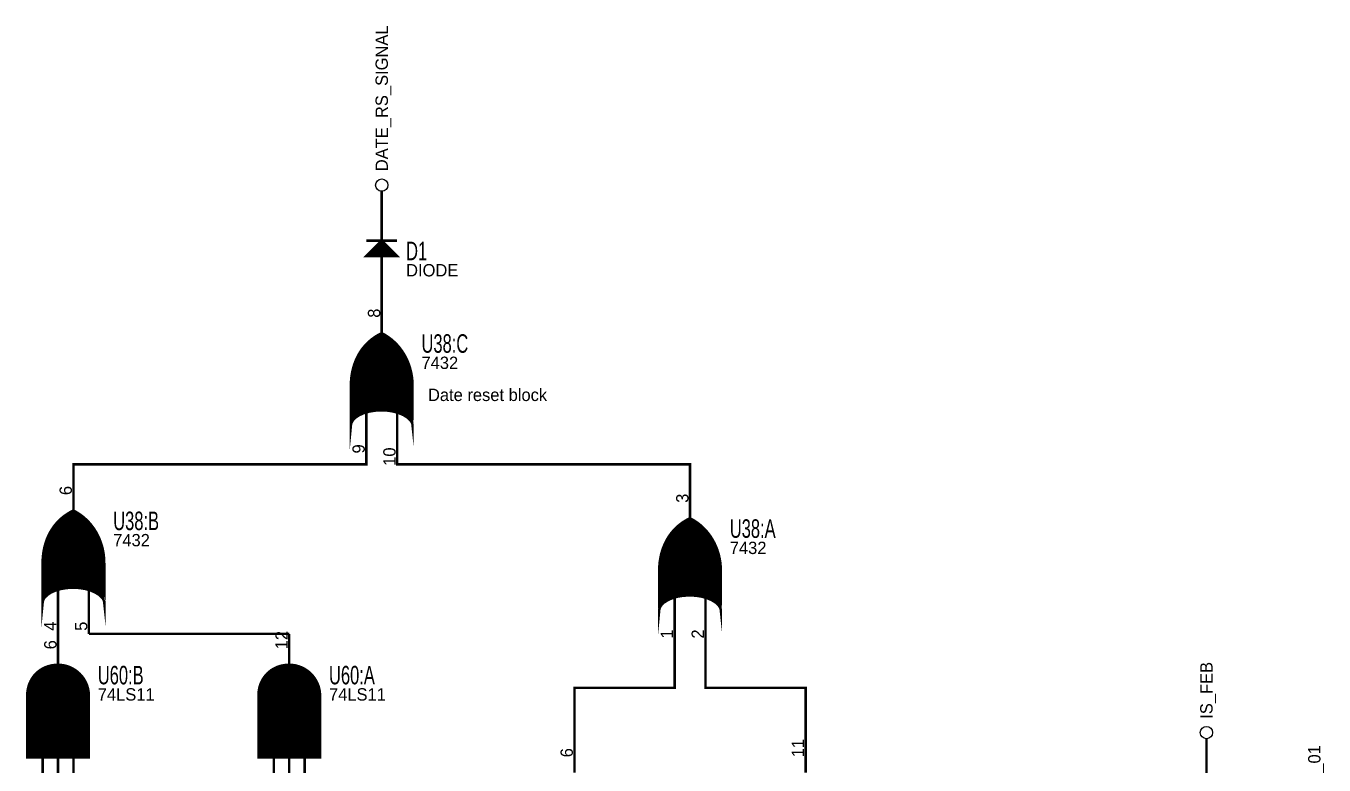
# Model space of a CAD drawing. Header units: inches. Extents: x -9.9 to 15.4, y -10.4 to 10.3.
# Drawn here: x -4.11 to 4.31, y 5.5 to 10.29 of the extents above; entities that cross this region are included whole.
import ezdxf

# ---------------------------------------------------------------- set-up
doc = ezdxf.new("R2010")
doc.units = ezdxf.units.IN
doc.layers.get('0').update_dxf_attribs({"linetype": 'CONTINUOUS'})
for name, color, linetype in [('1', 1, 'CONTINUOUS'), ('2', 2, 'CONTINUOUS'), ('3', 3, 'CONTINUOUS')]:
    doc.layers.add(name, color=color, linetype=linetype)

msp = doc.modelspace()

# ---------------------------------------------------------------- linework, layer by layer
at = {"layer": '1', "const_width": 0.016}
for points in [[(-1.8, 9.22), (-1.8, 9.1)], [(-1.8, 9.1), (-1.8, 9)], [(-1.8, 8.7), (-1.8, 8.5)], [(-3.8, 7.35), (-3.8, 7.45), (-1.9, 7.45), (-1.9, 7.5)], [(0.2, 7.3), (0.2, 7.45), (-1.7, 7.45), (-1.7, 7.5)], [(-3.9, 6.35), (-3.9, 6.35)], [(-2.4, 6.35), (-3.7, 6.35)], [(-0.55, 5.65), (-0.55, 6), (0.1, 6), (0.1, 6.3)], [(0.95, 5.65), (0.95, 6), (0.3, 6), (0.3, 6.3)], [(3.55, 5.67), (3.55, 5.55)], [(3.55, 5.35), (3.55, 5.55)]]:
    msp.add_lwpolyline(points, dxfattribs=at)
at = {"layer": '1'}
for centre in [(-1.8, 9.26), (3.55, 5.71)]:
    msp.add_circle(centre, 0.04, dxfattribs=at)
at = {"layer": '2'}
for points in [[(-1.856693, 8.843307), (-1.743307, 8.843307)], [(-1.852756, 8.847244), (-1.747244, 8.847244)], [(-1.848819, 8.851181), (-1.751181, 8.851181)], [(-1.844882, 8.855118), (-1.755118, 8.855118)], [(-1.840945, 8.859056), (-1.759055, 8.859056)], [(-1.837008, 8.862992), (-1.762992, 8.862992)], [(-1.833071, 8.866929), (-1.766929, 8.866929)], [(-1.829134, 8.870866), (-1.770866, 8.870866)], [(-1.825197, 8.874804), (-1.774803, 8.874804)], [(-1.82126, 8.87874), (-1.77874, 8.87874)], [(-1.817323, 8.882677), (-1.782677, 8.882677)], [(-1.813386, 8.886614), (-1.786614, 8.886614)], [(-1.809449, 8.890552), (-1.790551, 8.890552)], [(-1.805512, 8.894488), (-1.794488, 8.894488)], [(-1.801575, 8.898425), (-1.798425, 8.898425)], [(-1.8, 8.9), (-1.8, 8.9)], [(-1.9, 8.8), (-1.7, 8.8)], [(-1.896063, 8.803937), (-1.703937, 8.803937)], [(-1.892126, 8.807874), (-1.707874, 8.807874)], [(-1.888189, 8.811811), (-1.711811, 8.811811)], [(-1.884252, 8.815748), (-1.715748, 8.815748)], [(-1.880315, 8.819685), (-1.719685, 8.819685)], [(-1.876378, 8.823622), (-1.723622, 8.823622)], [(-1.872441, 8.827559), (-1.727559, 8.827559)], [(-1.868504, 8.831496), (-1.731496, 8.831496)], [(-1.864567, 8.835433), (-1.735433, 8.835433)], [(-1.86063, 8.83937), (-1.73937, 8.83937)], [(-1.874016, 7.792691), (-1.874016, 8.252974)], [(-1.870079, 7.793334), (-1.870079, 8.256337)], [(-1.866142, 7.793978), (-1.866142, 8.259625)], [(-1.862205, 7.794622), (-1.862205, 8.262486)], [(-1.858268, 7.795265), (-1.858268, 8.265345)], [(-1.854331, 7.795908), (-1.854331, 8.268205)], [(-1.850394, 7.796553), (-1.850394, 8.271065)], [(-1.846457, 7.797197), (-1.846457, 8.273925)], [(-1.84252, 7.797781), (-1.84252, 8.276398)], [(-1.838583, 7.797987), (-1.838583, 8.278809)], [(-1.834646, 7.798192), (-1.834646, 8.281219)], [(-1.830709, 7.798398), (-1.830709, 8.28363)], [(-1.826772, 7.798603), (-1.826772, 8.286041)], [(-1.822835, 7.798808), (-1.822835, 8.288367)], [(-1.818898, 7.799014), (-1.818898, 8.290373)], [(-1.814961, 7.799219), (-1.814961, 8.292378)], [(-1.811024, 7.799425), (-1.811024, 8.294384)], [(-1.807087, 7.79963), (-1.807087, 8.296389)], [(-1.80315, 7.799835), (-1.80315, 8.298395)], [(-1.799213, 7.799956), (-1.799213, 8.299568)], [(-1.795276, 7.799736), (-1.795276, 8.297413)], [(-1.791339, 7.799516), (-1.791339, 8.295257)], [(-1.787402, 7.799296), (-1.787402, 8.2931)], [(-1.783465, 7.799076), (-1.783465, 8.290946)], [(-1.779528, 7.798855), (-1.779528, 8.28879)], [(-1.775591, 7.798635), (-1.775591, 8.286394)], [(-1.771654, 7.798415), (-1.771654, 8.283842)], [(-1.767717, 7.798195), (-1.767717, 8.281291)], [(-1.76378, 7.797975), (-1.76378, 8.27874)], [(-1.759843, 7.797754), (-1.759843, 8.276189)], [(-1.755906, 7.79709), (-1.755906, 8.273522)], [(-1.751969, 7.796423), (-1.751969, 8.270542)], [(-1.748031, 7.795757), (-1.748031, 8.267562)], [(-1.744094, 7.79509), (-1.744094, 8.264581)], [(-1.740157, 7.794423), (-1.740157, 8.2616)], [(-1.73622, 7.793756), (-1.73622, 8.258528)], [(-1.732283, 7.79309), (-1.732283, 8.255075)], [(-1.944882, 7.768802), (-1.944882, 8.169947)], [(-1.940945, 7.77054), (-1.940945, 8.176253)], [(-1.937008, 7.772277), (-1.937008, 8.182561)], [(-1.933071, 7.774015), (-1.933071, 8.188331)], [(-1.929134, 7.775753), (-1.929134, 8.193703)], [(-1.925197, 7.777491), (-1.925197, 8.199074)], [(-1.92126, 7.779228), (-1.92126, 8.204446)], [(-1.917323, 7.780965), (-1.917323, 8.209208)], [(-1.913386, 7.782302), (-1.913386, 8.213804)], [(-1.909449, 7.783439), (-1.909449, 8.218398)], [(-1.905512, 7.784577), (-1.905512, 8.222994)], [(-1.901575, 7.785715), (-1.901575, 8.227183)], [(-1.897638, 7.786852), (-1.897638, 8.231118)], [(-1.893701, 7.787989), (-1.893701, 8.235054)], [(-1.889764, 7.789127), (-1.889764, 8.238988)], [(-1.885827, 7.790265), (-1.885827, 8.242885)], [(-1.88189, 7.791401), (-1.88189, 8.246247)], [(-1.877953, 7.792047), (-1.877953, 8.249611)], [(-1.728346, 7.792423), (-1.728346, 8.251622)], [(-1.724409, 7.791756), (-1.724409, 8.248169)], [(-1.720472, 7.790863), (-1.720472, 8.244715)], [(-1.716535, 7.78972), (-1.716535, 8.241048)], [(-1.712598, 7.788577), (-1.712598, 8.237066)], [(-1.708661, 7.787433), (-1.708661, 8.233084)], [(-1.704724, 7.78629), (-1.704724, 8.229102)], [(-1.700787, 7.785146), (-1.700787, 8.22512)], [(-1.69685, 7.784003), (-1.69685, 8.220589)], [(-1.692913, 7.78286), (-1.692913, 8.216003)], [(-1.688976, 7.781716), (-1.688976, 8.211419)], [(-1.685039, 7.780101), (-1.685039, 8.206834)], [(-1.681102, 7.778401), (-1.681102, 8.201735)], [(-1.677165, 7.776701), (-1.677165, 8.196449)], [(-1.673228, 7.775002), (-1.673228, 8.191163)], [(-1.669291, 7.773301), (-1.669291, 8.185877)], [(-1.665354, 7.771602), (-1.665354, 8.179853)], [(-1.661417, 7.769902), (-1.661417, 8.173731)], [(-1.980315, 7.741915), (-1.980315, 8.091432)], [(-1.976378, 7.745767), (-1.976378, 8.102733)], [(-1.972441, 7.749619), (-1.972441, 8.113664)], [(-1.968504, 7.753472), (-1.968504, 8.123339)], [(-1.964567, 7.756071), (-1.964567, 8.132285)], [(-1.96063, 7.758622), (-1.96063, 8.141227)], [(-1.956693, 7.761173), (-1.956693, 8.14869)], [(-1.952756, 7.763724), (-1.952756, 8.156156)], [(-1.948819, 7.766275), (-1.948819, 8.163619)], [(-1.65748, 7.767964), (-1.65748, 8.167608)], [(-1.653543, 7.765529), (-1.653543, 8.161104)], [(-1.649606, 7.763094), (-1.649606, 8.153953)], [(-1.645669, 7.76066), (-1.645669, 8.146801)], [(-1.641732, 7.758224), (-1.641732, 8.139364)], [(-1.637795, 7.755789), (-1.637795, 8.130903)], [(-1.633858, 7.753231), (-1.633858, 8.122441)], [(-1.629921, 7.749635), (-1.629921, 8.113217)], [(-1.625984, 7.746038), (-1.625984, 8.103009)], [(-1.622047, 7.742443), (-1.622047, 8.092694)], [(-1.996063, 7.719191), (-1.996063, 8.019665)], [(-1.992126, 7.727187), (-1.992126, 8.044502)], [(-1.988189, 7.73303), (-1.988189, 8.062635)], [(-1.984252, 7.738062), (-1.984252, 8.077677)], [(-1.61811, 7.738846), (-1.61811, 8.080007)], [(-1.614173, 7.734594), (-1.614173, 8.067122)], [(-1.610236, 7.729389), (-1.610236, 8.050595)], [(-1.606299, 7.722749), (-1.606299, 8.030811)], [(-1.602362, 7.713405), (-1.602362, 8.00217)], [(-2, 7.7), (-2, 7.96)], [(-1.6, 7.7), (-1.6, 7.96)], [(-3.901575, 6.635715), (-3.901575, 7.077183)], [(-3.897638, 6.636852), (-3.897638, 7.081118)], [(-3.893701, 6.637989), (-3.893701, 7.085053)], [(-3.889764, 6.639127), (-3.889764, 7.088988)], [(-3.885827, 6.640265), (-3.885827, 7.092884)], [(-3.88189, 6.641402), (-3.88189, 7.096247)], [(-3.877953, 6.642047), (-3.877953, 7.099611)], [(-3.874016, 6.642691), (-3.874016, 7.102973)], [(-3.870079, 6.643335), (-3.870079, 7.106337)], [(-3.866142, 6.643978), (-3.866142, 7.109625)], [(-3.862205, 6.644622), (-3.862205, 7.112485)], [(-3.858268, 6.645266), (-3.858268, 7.115345)], [(-3.854331, 6.645909), (-3.854331, 7.118205)], [(-3.850394, 6.646553), (-3.850394, 7.121065)], [(-3.846457, 6.647197), (-3.846457, 7.123925)], [(-3.84252, 6.647781), (-3.84252, 7.126398)], [(-3.838583, 6.647986), (-3.838583, 7.128808)], [(-3.834646, 6.648192), (-3.834646, 7.13122)], [(-3.830709, 6.648397), (-3.830709, 7.133631)], [(-3.826772, 6.648603), (-3.826772, 7.136042)], [(-3.822835, 6.648808), (-3.822835, 7.138367)], [(-3.818898, 6.649014), (-3.818898, 7.140372)], [(-3.814961, 6.649219), (-3.814961, 7.142378)], [(-3.811024, 6.649425), (-3.811024, 7.144384)], [(-3.807087, 6.64963), (-3.807087, 7.146389)], [(-3.80315, 6.649836), (-3.80315, 7.148395)], [(-3.799213, 6.649956), (-3.799213, 7.149569)], [(-3.795276, 6.649735), (-3.795276, 7.147413)], [(-3.791339, 6.649516), (-3.791339, 7.145257)], [(-3.787402, 6.649296), (-3.787402, 7.143101)], [(-3.783465, 6.649076), (-3.783465, 7.140945)], [(-3.779528, 6.648855), (-3.779528, 7.13879)], [(-3.775591, 6.648634), (-3.775591, 7.136394)], [(-3.771654, 6.648415), (-3.771654, 7.133842)], [(-3.767717, 6.648195), (-3.767717, 7.131291)], [(-3.76378, 6.647975), (-3.76378, 7.12874)], [(-3.759843, 6.647754), (-3.759843, 7.126189)], [(-3.755906, 6.64709), (-3.755906, 7.123523)], [(-3.751969, 6.646424), (-3.751969, 7.120543)], [(-3.748031, 6.645757), (-3.748031, 7.117562)], [(-3.744094, 6.64509), (-3.744094, 7.114581)], [(-3.740157, 6.644423), (-3.740157, 7.1116)], [(-3.73622, 6.643756), (-3.73622, 7.108528)], [(-3.732283, 6.64309), (-3.732283, 7.105075)], [(-3.728346, 6.642423), (-3.728346, 7.101622)], [(-3.724409, 6.641756), (-3.724409, 7.098168)], [(-3.720472, 6.640863), (-3.720472, 7.094715)], [(-3.716535, 6.639719), (-3.716535, 7.091048)], [(-3.712598, 6.638577), (-3.712598, 7.087066)], [(-3.708661, 6.637433), (-3.708661, 7.083084)], [(-3.704724, 6.63629), (-3.704724, 7.079103)], [(-3.700787, 6.635147), (-3.700787, 7.075119)], [(0.153543, 6.597197), (0.153543, 7.073925)], [(0.15748, 6.597781), (0.15748, 7.076397)], [(0.161417, 6.597987), (0.161417, 7.078809)], [(0.165354, 6.598192), (0.165354, 7.08122)], [(0.169291, 6.598398), (0.169291, 7.083631)], [(0.173228, 6.598603), (0.173228, 7.086042)], [(0.177165, 6.598808), (0.177165, 7.088367)], [(0.181102, 6.599014), (0.181102, 7.090373)], [(0.185039, 6.599219), (0.185039, 7.092378)], [(0.188976, 6.599425), (0.188976, 7.094384)], [(0.192913, 6.59963), (0.192913, 7.096389)], [(0.19685, 6.599835), (0.19685, 7.098395)], [(0.200787, 6.599956), (0.200787, 7.099568)], [(0.204724, 6.599736), (0.204724, 7.097413)], [(0.208661, 6.599516), (0.208661, 7.095257)], [(0.212598, 6.599296), (0.212598, 7.093101)], [(0.216535, 6.599075), (0.216535, 7.090946)], [(0.220472, 6.598855), (0.220472, 7.08879)], [(0.224409, 6.598635), (0.224409, 7.086394)], [(0.228346, 6.598415), (0.228346, 7.083843)], [(0.232283, 6.598195), (0.232283, 7.081291)], [(0.23622, 6.597975), (0.23622, 7.07874)], [(0.240157, 6.597755), (0.240157, 7.076189)], [(-3.96063, 6.608622), (-3.96063, 6.991227)], [(-3.956693, 6.611173), (-3.956693, 6.998691)], [(-3.952756, 6.613724), (-3.952756, 7.006155)], [(-3.948819, 6.616276), (-3.948819, 7.013619)], [(-3.944882, 6.618802), (-3.944882, 7.019947)], [(-3.940945, 6.62054), (-3.940945, 7.026254)], [(-3.937008, 6.622277), (-3.937008, 7.032561)], [(-3.933071, 6.624015), (-3.933071, 7.038331)], [(-3.929134, 6.625753), (-3.929134, 7.043702)], [(-3.925197, 6.627491), (-3.925197, 7.049074)], [(-3.92126, 6.629228), (-3.92126, 7.054446)], [(-3.917323, 6.630965), (-3.917323, 7.059209)], [(-3.913386, 6.632302), (-3.913386, 7.063804)], [(-3.909449, 6.63344), (-3.909449, 7.068398)], [(-3.905512, 6.634577), (-3.905512, 7.072994)], [(-3.69685, 6.634003), (-3.69685, 7.070589)], [(-3.692913, 6.63286), (-3.692913, 7.066003)], [(-3.688976, 6.631717), (-3.688976, 7.061419)], [(-3.685039, 6.630101), (-3.685039, 7.056834)], [(-3.681102, 6.628401), (-3.681102, 7.051735)], [(-3.677165, 6.626701), (-3.677165, 7.046449)], [(-3.673228, 6.625001), (-3.673228, 7.041163)], [(-3.669291, 6.623301), (-3.669291, 7.035876)], [(-3.665354, 6.621602), (-3.665354, 7.029853)], [(-3.661417, 6.619902), (-3.661417, 7.023731)], [(-3.65748, 6.617965), (-3.65748, 7.017608)], [(-3.653543, 6.615529), (-3.653543, 7.011104)], [(-3.649606, 6.613094), (-3.649606, 7.003953)], [(-3.645669, 6.61066), (-3.645669, 6.996801)], [(0.070866, 6.575753), (0.070866, 6.993702)], [(0.074803, 6.57749), (0.074803, 6.999074)], [(0.07874, 6.579228), (0.07874, 7.004446)], [(0.082677, 6.580966), (0.082677, 7.009209)], [(0.086614, 6.582303), (0.086614, 7.013804)], [(0.090551, 6.58344), (0.090551, 7.018398)], [(0.094488, 6.584577), (0.094488, 7.022994)], [(0.098425, 6.585714), (0.098425, 7.027184)], [(0.102362, 6.586852), (0.102362, 7.031118)], [(0.106299, 6.587989), (0.106299, 7.035054)], [(0.110236, 6.589127), (0.110236, 7.038988)], [(0.114173, 6.590265), (0.114173, 7.042884)], [(0.11811, 6.591402), (0.11811, 7.046247)], [(0.122047, 6.592047), (0.122047, 7.049611)], [(0.125984, 6.592691), (0.125984, 7.052973)], [(0.129921, 6.593335), (0.129921, 7.056337)], [(0.133858, 6.593978), (0.133858, 7.059625)], [(0.137795, 6.594622), (0.137795, 7.062485)], [(0.141732, 6.595265), (0.141732, 7.065345)], [(0.145669, 6.595909), (0.145669, 7.068205)], [(0.149606, 6.596553), (0.149606, 7.071064)], [(0.244094, 6.59709), (0.244094, 7.073523)], [(0.248031, 6.596423), (0.248031, 7.070542)], [(0.251969, 6.595757), (0.251969, 7.067562)], [(0.255906, 6.59509), (0.255906, 7.064581)], [(0.259843, 6.594423), (0.259843, 7.0616)], [(0.26378, 6.593756), (0.26378, 7.058527)], [(0.267717, 6.59309), (0.267717, 7.055075)], [(0.271654, 6.592423), (0.271654, 7.051622)], [(0.275591, 6.591756), (0.275591, 7.048169)], [(0.279528, 6.590863), (0.279528, 7.044715)], [(0.283465, 6.589719), (0.283465, 7.041048)], [(0.287402, 6.588576), (0.287402, 7.037066)], [(0.291339, 6.587433), (0.291339, 7.033083)], [(0.295276, 6.586289), (0.295276, 7.029102)], [(0.299213, 6.585146), (0.299213, 7.02512)], [(0.30315, 6.584003), (0.30315, 7.020589)], [(0.307087, 6.58286), (0.307087, 7.016003)], [(0.311024, 6.581716), (0.311024, 7.011419)], [(0.314961, 6.580101), (0.314961, 7.006834)], [(0.318898, 6.578401), (0.318898, 7.001735)], [(0.322835, 6.576701), (0.322835, 6.996449)], [(0.326772, 6.575001), (0.326772, 6.991163)], [(-3.988189, 6.58303), (-3.988189, 6.912635)], [(-3.984252, 6.588062), (-3.984252, 6.927677)], [(-3.980315, 6.591915), (-3.980315, 6.941432)], [(-3.976378, 6.595767), (-3.976378, 6.952733)], [(-3.972441, 6.599619), (-3.972441, 6.963664)], [(-3.968504, 6.603472), (-3.968504, 6.973339)], [(-3.964567, 6.606071), (-3.964567, 6.982285)], [(-3.641732, 6.608224), (-3.641732, 6.989365)], [(-3.637795, 6.605789), (-3.637795, 6.980903)], [(-3.633858, 6.60323), (-3.633858, 6.972442)], [(-3.629921, 6.599635), (-3.629921, 6.963217)], [(-3.625984, 6.596038), (-3.625984, 6.95301)], [(-3.622047, 6.592442), (-3.622047, 6.942695)], [(-3.61811, 6.588846), (-3.61811, 6.930007)], [(-3.614173, 6.584593), (-3.614173, 6.917123)], [(0.027559, 6.549619), (0.027559, 6.913664)], [(0.031496, 6.553472), (0.031496, 6.923338)], [(0.035433, 6.556071), (0.035433, 6.932285)], [(0.03937, 6.558622), (0.03937, 6.941227)], [(0.043307, 6.561173), (0.043307, 6.94869)], [(0.047244, 6.563724), (0.047244, 6.956155)], [(0.051181, 6.566275), (0.051181, 6.963619)], [(0.055118, 6.568802), (0.055118, 6.969946)], [(0.059055, 6.57054), (0.059055, 6.976254)], [(0.062992, 6.572277), (0.062992, 6.982561)], [(0.066929, 6.574015), (0.066929, 6.988331)], [(0.330709, 6.573301), (0.330709, 6.985877)], [(0.334646, 6.571601), (0.334646, 6.979854)], [(0.338583, 6.569901), (0.338583, 6.973731)], [(0.34252, 6.567965), (0.34252, 6.967608)], [(0.346457, 6.565529), (0.346457, 6.961104)], [(0.350394, 6.563095), (0.350394, 6.953953)], [(0.354331, 6.560659), (0.354331, 6.946801)], [(0.358268, 6.558224), (0.358268, 6.939364)], [(0.362205, 6.555789), (0.362205, 6.930903)], [(0.366142, 6.553231), (0.366142, 6.922442)], [(0.370079, 6.549634), (0.370079, 6.913218)], [(-3.996063, 6.569191), (-3.996063, 6.869665)], [(-3.992126, 6.577187), (-3.992126, 6.894502)], [(-3.610236, 6.579389), (-3.610236, 6.900595)], [(-3.606299, 6.572749), (-3.606299, 6.880811)], [(-3.602362, 6.563405), (-3.602362, 6.85217)], [(0.007874, 6.527186), (0.007874, 6.844502)], [(0.011811, 6.53303), (0.011811, 6.862636)], [(0.015748, 6.538062), (0.015748, 6.877677)], [(0.019685, 6.541914), (0.019685, 6.891431)], [(0.023622, 6.545767), (0.023622, 6.902733)], [(0.374016, 6.546038), (0.374016, 6.903009)], [(0.377953, 6.542442), (0.377953, 6.892694)], [(0.38189, 6.538846), (0.38189, 6.880006)], [(0.385827, 6.534593), (0.385827, 6.867123)], [(0.389764, 6.529388), (0.389764, 6.850595)], [(0.393701, 6.522749), (0.393701, 6.830811)], [(-4, 6.55), (-4, 6.81)], [(-3.6, 6.55), (-3.6, 6.81)], [(0, 6.5), (0, 6.76)], [(0.003937, 6.519191), (0.003937, 6.819664)], [(0.397638, 6.513405), (0.397638, 6.80217)], [(0.4, 6.5), (0.4, 6.76)], [(-3.930709, 5.55), (-3.930709, 6.147704)], [(-3.926772, 5.55), (-3.926772, 6.148274)], [(-3.922835, 5.55), (-3.922835, 6.148845)], [(-3.918898, 5.55), (-3.918898, 6.149109)], [(-3.914961, 5.55), (-3.914961, 6.149295)], [(-3.911024, 5.55), (-3.911024, 6.14948)], [(-3.907087, 5.55), (-3.907087, 6.149666)], [(-3.90315, 5.55), (-3.90315, 6.149852)], [(-3.899213, 5.55), (-3.899213, 6.14996)], [(-3.895276, 5.55), (-3.895276, 6.149759)], [(-3.891339, 5.55), (-3.891339, 6.149559)], [(-3.887402, 5.55), (-3.887402, 6.149358)], [(-3.883465, 5.55), (-3.883465, 6.149158)], [(-3.879528, 5.55), (-3.879528, 6.148947)], [(-3.875591, 5.55), (-3.875591, 6.148342)], [(-3.871654, 5.55), (-3.871654, 6.147737)], [(-2.430709, 5.55), (-2.430709, 6.147704)], [(-2.426772, 5.55), (-2.426772, 6.148274)], [(-2.422835, 5.55), (-2.422835, 6.148845)], [(-2.418898, 5.55), (-2.418898, 6.149109)], [(-2.414961, 5.55), (-2.414961, 6.149295)], [(-2.411024, 5.55), (-2.411024, 6.14948)], [(-2.407087, 5.55), (-2.407087, 6.149666)], [(-2.40315, 5.55), (-2.40315, 6.149852)], [(-2.399213, 5.55), (-2.399213, 6.14996)], [(-2.395276, 5.55), (-2.395276, 6.149759)], [(-2.391339, 5.55), (-2.391339, 6.149559)], [(-2.387402, 5.55), (-2.387402, 6.149358)], [(-2.383465, 5.55), (-2.383465, 6.149158)], [(-2.379528, 5.55), (-2.379528, 6.148947)], [(-2.375591, 5.55), (-2.375591, 6.148342)], [(-2.371654, 5.55), (-2.371654, 6.147737)], [(-4.064567, 5.55), (-4.064567, 6.066958)], [(-4.06063, 5.55), (-4.06063, 6.0725)], [(-4.056693, 5.55), (-4.056693, 6.077853)], [(-4.052756, 5.55), (-4.052756, 6.082364)], [(-4.048819, 5.55), (-4.048819, 6.086874)], [(-4.044882, 5.55), (-4.044882, 6.09136)], [(-4.040945, 5.55), (-4.040945, 6.095045)], [(-4.037008, 5.55), (-4.037008, 6.09873)], [(-4.033071, 5.55), (-4.033071, 6.102414)], [(-4.029134, 5.55), (-4.029134, 6.10574)], [(-4.025197, 5.55), (-4.025197, 6.108736)], [(-4.02126, 5.55), (-4.02126, 6.111732)], [(-4.017323, 5.55), (-4.017323, 6.114728)], [(-4.013386, 5.55), (-4.013386, 6.117328)], [(-4.009449, 5.55), (-4.009449, 6.119732)], [(-4.005512, 5.55), (-4.005512, 6.122136)], [(-4.001575, 5.55), (-4.001575, 6.124539)], [(-3.997638, 5.55), (-3.997638, 6.126688)], [(-3.993701, 5.55), (-3.993701, 6.128569)], [(-3.989764, 5.55), (-3.989764, 6.13045)], [(-3.985827, 5.55), (-3.985827, 6.132331)], [(-3.98189, 5.55), (-3.98189, 6.134212)], [(-3.977953, 5.55), (-3.977953, 6.135623)], [(-3.974016, 5.55), (-3.974016, 6.137032)], [(-3.970079, 5.55), (-3.970079, 6.138442)], [(-3.966142, 5.55), (-3.966142, 6.139851)], [(-3.962205, 5.55), (-3.962205, 6.141171)], [(-3.958268, 5.55), (-3.958268, 6.142146)], [(-3.954331, 5.55), (-3.954331, 6.143122)], [(-3.950394, 5.55), (-3.950394, 6.144097)], [(-3.946457, 5.55), (-3.946457, 6.145073)], [(-3.94252, 5.55), (-3.94252, 6.145994)], [(-3.938583, 5.55), (-3.938583, 6.146564)], [(-3.934646, 5.55), (-3.934646, 6.147134)], [(-3.867717, 5.55), (-3.867717, 6.147131)], [(-3.86378, 5.55), (-3.86378, 6.146526)], [(-3.859843, 5.55), (-3.859843, 6.145921)], [(-3.855906, 5.55), (-3.855906, 6.144904)], [(-3.851969, 5.55), (-3.851969, 6.143886)], [(-3.848032, 5.55), (-3.848032, 6.142867)], [(-3.844095, 5.55), (-3.844095, 6.141849)], [(-3.840158, 5.55), (-3.840158, 6.140771)], [(-3.836221, 5.55), (-3.836221, 6.139323)], [(-3.832283, 5.55), (-3.832283, 6.137875)], [(-3.828346, 5.55), (-3.828346, 6.136427)], [(-3.824409, 5.55), (-3.824409, 6.134979)], [(-3.820472, 5.55), (-3.820472, 6.133314)], [(-3.816535, 5.55), (-3.816535, 6.13141)], [(-3.812598, 5.55), (-3.812598, 6.129506)], [(-3.808661, 5.55), (-3.808661, 6.127602)], [(-3.804724, 5.55), (-3.804724, 6.12568)], [(-3.800787, 5.55), (-3.800787, 6.123281)], [(-3.79685, 5.55), (-3.79685, 6.120883)], [(-3.792913, 5.55), (-3.792913, 6.118485)], [(-3.788976, 5.55), (-3.788976, 6.116086)], [(-3.785039, 5.55), (-3.785039, 6.113221)], [(-3.781102, 5.55), (-3.781102, 6.110272)], [(-3.777165, 5.55), (-3.777165, 6.107324)], [(-3.773228, 5.55), (-3.773228, 6.104375)], [(-3.769291, 5.55), (-3.769291, 6.100836)], [(-3.765354, 5.55), (-3.765354, 6.097256)], [(-3.761417, 5.55), (-3.761417, 6.093675)], [(-3.75748, 5.55), (-3.75748, 6.089854)], [(-3.753543, 5.55), (-3.753543, 6.085524)], [(-3.749606, 5.55), (-3.749606, 6.081195)], [(-3.745669, 5.55), (-3.745669, 6.07683)], [(-3.741732, 5.55), (-3.741732, 6.071574)], [(-3.737795, 5.55), (-3.737795, 6.066318)], [(-2.564567, 5.55), (-2.564567, 6.066958)], [(-2.56063, 5.55), (-2.56063, 6.0725)], [(-2.556693, 5.55), (-2.556693, 6.077853)], [(-2.552756, 5.55), (-2.552756, 6.082364)], [(-2.548819, 5.55), (-2.548819, 6.086874)], [(-2.544882, 5.55), (-2.544882, 6.09136)], [(-2.540945, 5.55), (-2.540945, 6.095045)], [(-2.537008, 5.55), (-2.537008, 6.09873)], [(-2.533071, 5.55), (-2.533071, 6.102414)], [(-2.529134, 5.55), (-2.529134, 6.10574)], [(-2.525197, 5.55), (-2.525197, 6.108736)], [(-2.52126, 5.55), (-2.52126, 6.111732)], [(-2.517323, 5.55), (-2.517323, 6.114728)], [(-2.513386, 5.55), (-2.513386, 6.117328)], [(-2.509449, 5.55), (-2.509449, 6.119732)], [(-2.505512, 5.55), (-2.505512, 6.122136)], [(-2.501575, 5.55), (-2.501575, 6.124539)], [(-2.497638, 5.55), (-2.497638, 6.126688)], [(-2.493701, 5.55), (-2.493701, 6.128569)], [(-2.489764, 5.55), (-2.489764, 6.13045)], [(-2.485827, 5.55), (-2.485827, 6.132331)], [(-2.48189, 5.55), (-2.48189, 6.134212)], [(-2.477953, 5.55), (-2.477953, 6.135623)], [(-2.474016, 5.55), (-2.474016, 6.137032)], [(-2.470079, 5.55), (-2.470079, 6.138442)], [(-2.466142, 5.55), (-2.466142, 6.139851)], [(-2.462205, 5.55), (-2.462205, 6.141171)], [(-2.458268, 5.55), (-2.458268, 6.142146)], [(-2.454331, 5.55), (-2.454331, 6.143122)], [(-2.450394, 5.55), (-2.450394, 6.144097)], [(-2.446457, 5.55), (-2.446457, 6.145073)], [(-2.44252, 5.55), (-2.44252, 6.145994)], [(-2.438583, 5.55), (-2.438583, 6.146564)], [(-2.434646, 5.55), (-2.434646, 6.147134)], [(-2.367717, 5.55), (-2.367717, 6.147131)], [(-2.36378, 5.55), (-2.36378, 6.146526)], [(-2.359843, 5.55), (-2.359843, 6.145921)], [(-2.355906, 5.55), (-2.355906, 6.144904)], [(-2.351969, 5.55), (-2.351969, 6.143886)], [(-2.348032, 5.55), (-2.348032, 6.142867)], [(-2.344095, 5.55), (-2.344095, 6.141849)], [(-2.340158, 5.55), (-2.340158, 6.140771)], [(-2.336221, 5.55), (-2.336221, 6.139323)], [(-2.332283, 5.55), (-2.332283, 6.137875)], [(-2.328346, 5.55), (-2.328346, 6.136427)], [(-2.324409, 5.55), (-2.324409, 6.134979)], [(-2.320472, 5.55), (-2.320472, 6.133314)], [(-2.316535, 5.55), (-2.316535, 6.13141)], [(-2.312598, 5.55), (-2.312598, 6.129506)], [(-2.308661, 5.55), (-2.308661, 6.127602)], [(-2.304724, 5.55), (-2.304724, 6.12568)], [(-2.300787, 5.55), (-2.300787, 6.123281)], [(-2.29685, 5.55), (-2.29685, 6.120883)], [(-2.292913, 5.55), (-2.292913, 6.118485)], [(-2.288976, 5.55), (-2.288976, 6.116086)], [(-2.285039, 5.55), (-2.285039, 6.113221)], [(-2.281102, 5.55), (-2.281102, 6.110272)], [(-2.277165, 5.55), (-2.277165, 6.107324)], [(-2.273228, 5.55), (-2.273228, 6.104375)], [(-2.269291, 5.55), (-2.269291, 6.100836)], [(-2.265354, 5.55), (-2.265354, 6.097256)], [(-2.261417, 5.55), (-2.261417, 6.093675)], [(-2.25748, 5.55), (-2.25748, 6.089854)], [(-2.253543, 5.55), (-2.253543, 6.085524)], [(-2.249606, 5.55), (-2.249606, 6.081195)], [(-2.245669, 5.55), (-2.245669, 6.07683)], [(-2.241732, 5.55), (-2.241732, 6.071574)], [(-2.237795, 5.55), (-2.237795, 6.066318)], [(-4.096063, 5.55), (-4.096063, 5.991303)], [(-4.092126, 5.55), (-4.092126, 6.008031)], [(-4.088189, 5.55), (-4.088189, 6.020069)], [(-4.084252, 5.55), (-4.084252, 6.030716)], [(-4.080315, 5.55), (-4.080315, 6.039489)], [(-4.076378, 5.55), (-4.076378, 6.047589)], [(-4.072441, 5.55), (-4.072441, 6.054479)], [(-4.068504, 5.55), (-4.068504, 6.061368)], [(-3.733858, 5.55), (-3.733858, 6.060934)], [(-3.729921, 5.55), (-3.729921, 6.054471)], [(-3.725984, 5.55), (-3.725984, 6.048008)], [(-3.722047, 5.55), (-3.722047, 6.040614)], [(-3.71811, 5.55), (-3.71811, 6.032473)], [(-3.714173, 5.55), (-3.714173, 6.023285)], [(-3.710236, 5.55), (-3.710236, 6.012581)], [(-3.706299, 5.55), (-3.706299, 5.998746)], [(-3.702362, 5.55), (-3.702362, 5.97899)], [(-2.596063, 5.55), (-2.596063, 5.991303)], [(-2.592126, 5.55), (-2.592126, 6.008031)], [(-2.588189, 5.55), (-2.588189, 6.020069)], [(-2.584252, 5.55), (-2.584252, 6.030716)], [(-2.580315, 5.55), (-2.580315, 6.039489)], [(-2.576378, 5.55), (-2.576378, 6.047589)], [(-2.572441, 5.55), (-2.572441, 6.054479)], [(-2.568504, 5.55), (-2.568504, 6.061368)], [(-2.233858, 5.55), (-2.233858, 6.060934)], [(-2.229921, 5.55), (-2.229921, 6.054471)], [(-2.225984, 5.55), (-2.225984, 6.048008)], [(-2.222047, 5.55), (-2.222047, 6.040614)], [(-2.21811, 5.55), (-2.21811, 6.032473)], [(-2.214173, 5.55), (-2.214173, 6.023285)], [(-2.210236, 5.55), (-2.210236, 6.012581)], [(-2.206299, 5.55), (-2.206299, 5.998746)], [(-2.202362, 5.55), (-2.202362, 5.97899)], [(-4.1, 5.55), (-4.1, 5.95)], [(-3.7, 5.55), (-3.7, 5.95)], [(-2.6, 5.55), (-2.6, 5.95)], [(-2.2, 5.55), (-2.2, 5.95)]]:
    msp.add_lwpolyline(points, dxfattribs=at)
at = {"layer": '3', "const_width": 0.016}
for points in [[(-1.8, 9), (-1.8, 8.9)], [(-1.9, 8.8), (-1.7, 8.8), (-1.8, 8.9), (-1.9, 8.8)], [(-1.9, 8.9), (-1.7, 8.9)], [(-1.8, 8.7), (-1.8, 8.8)], [(-1.8, 8.5), (-1.8, 8.3)], [(-1.8, 8.3), (-1.823669, 8.287942), (-1.845918, 8.274317), (-1.866731, 8.259197), (-1.886094, 8.242657), (-1.903992, 8.224769), (-1.92041, 8.205606), (-1.935335, 8.185242), (-1.94875, 8.16375), (-1.960642, 8.141203), (-1.970996, 8.117676), (-1.979797, 8.09324), (-1.987031, 8.067968), (-1.992683, 8.041936), (-1.996738, 8.015215), (-1.999182, 7.987879), (-2, 7.96), (-2, 7.7), (-1.999072, 7.709362), (-1.996328, 7.718652), (-1.991826, 7.727795), (-1.985625, 7.736719), (-1.968359, 7.753613), (-1.945, 7.76875), (-1.916016, 7.781543), (-1.881875, 7.791406), (-1.843047, 7.797754), (-1.8, 7.8), (-1.759824, 7.797754), (-1.722344, 7.791406), (-1.688379, 7.781543), (-1.65875, 7.76875), (-1.634277, 7.753613), (-1.615781, 7.736719), (-1.609031, 7.727795), (-1.604082, 7.718652), (-1.601037, 7.709362), (-1.6, 7.7), (-1.6, 7.96), (-1.600928, 7.987879), (-1.603672, 8.015215), (-1.608174, 8.041936), (-1.614375, 8.067968), (-1.622217, 8.09324), (-1.631641, 8.117676), (-1.642588, 8.141203), (-1.655, 8.16375), (-1.668818, 8.185242), (-1.683984, 8.205606), (-1.700439, 8.224769), (-1.718125, 8.242657), (-1.736983, 8.259197), (-1.756953, 8.274317), (-1.777978, 8.287942), (-1.8, 8.3)], [(-1.9, 7.7), (-1.9, 7.78)], [(-1.7, 7.7), (-1.7, 7.78)], [(-1.9, 7.5), (-1.9, 7.7)], [(-1.7, 7.5), (-1.7, 7.7)], [(-3.8, 7.35), (-3.8, 7.15)], [(0.2, 7.3), (0.2, 7.1)], [(-3.8, 7.15), (-3.823669, 7.137942), (-3.845918, 7.124317), (-3.866731, 7.109197), (-3.886094, 7.092657), (-3.903992, 7.074769), (-3.92041, 7.055605), (-3.935335, 7.035242), (-3.94875, 7.01375), (-3.960642, 6.991203), (-3.970996, 6.967676), (-3.979797, 6.943239), (-3.987031, 6.917968), (-3.992683, 6.891936), (-3.996738, 6.865215), (-3.999182, 6.837879), (-4, 6.81), (-4, 6.55), (-3.999073, 6.559362), (-3.996328, 6.568652), (-3.991826, 6.577796), (-3.985625, 6.586719), (-3.968359, 6.603613), (-3.945, 6.61875), (-3.916016, 6.631543), (-3.881875, 6.641407), (-3.843047, 6.647754), (-3.8, 6.65), (-3.759825, 6.647754), (-3.722344, 6.641407), (-3.688379, 6.631543), (-3.65875, 6.61875), (-3.634277, 6.603613), (-3.615781, 6.586719), (-3.609031, 6.577796), (-3.604082, 6.568652), (-3.601038, 6.559362), (-3.6, 6.55), (-3.6, 6.81), (-3.600928, 6.837879), (-3.603672, 6.865215), (-3.608174, 6.891936), (-3.614375, 6.917968), (-3.622216, 6.943239), (-3.63164, 6.967676), (-3.642588, 6.991203), (-3.655, 7.01375), (-3.668818, 7.035242), (-3.683984, 7.055605), (-3.700439, 7.074769), (-3.718125, 7.092657), (-3.736983, 7.109197), (-3.756953, 7.124317), (-3.777978, 7.137942), (-3.8, 7.15)], [(0.2, 7.1), (0.176331, 7.087942), (0.154082, 7.074317), (0.133269, 7.059197), (0.113906, 7.042657), (0.096008, 7.024768), (0.07959, 7.005606), (0.064665, 6.985242), (0.05125, 6.963749), (0.039358, 6.941203), (0.029004, 6.917675), (0.020203, 6.893239), (0.012969, 6.867969), (0.007317, 6.841936), (0.003262, 6.815215), (0.000818, 6.787879), (0, 6.76), (0, 6.5), (0.000928, 6.509363), (0.003672, 6.518652), (0.008174, 6.527795), (0.014375, 6.536719), (0.031641, 6.553613), (0.055, 6.56875), (0.083984, 6.581543), (0.118125, 6.591406), (0.156953, 6.597754), (0.2, 6.6), (0.240176, 6.597754), (0.277656, 6.591406), (0.311621, 6.581543), (0.34125, 6.56875), (0.365723, 6.553613), (0.384219, 6.536719), (0.390969, 6.527795), (0.395918, 6.518652), (0.398963, 6.509363), (0.4, 6.5), (0.4, 6.76), (0.399072, 6.787879), (0.396328, 6.815215), (0.391826, 6.841936), (0.385625, 6.867969), (0.377783, 6.893239), (0.368359, 6.917675), (0.357412, 6.941203), (0.345, 6.963749), (0.331181, 6.985242), (0.316016, 7.005606), (0.299561, 7.024768), (0.281875, 7.042657), (0.263017, 7.059197), (0.243047, 7.074317), (0.222022, 7.087942), (0.2, 7.1)], [(-3.9, 6.55), (-3.9, 6.63)], [(-3.7, 6.55), (-3.7, 6.63)], [(0.1, 6.5), (0.1, 6.58)], [(0.3, 6.5), (0.3, 6.58)], [(-3.9, 6.35), (-3.9, 6.55)], [(-3.7, 6.35), (-3.7, 6.55)], [(0.1, 6.3), (0.1, 6.5)], [(0.3, 6.3), (0.3, 6.5)], [(-3.9, 6.35), (-3.9, 6.15)], [(-2.4, 6.35), (-2.4, 6.15)], [(-3.9, 6.15), (-3.922022, 6.148962), (-3.943047, 6.145918), (-3.963017, 6.140969), (-3.981875, 6.134219), (-3.999561, 6.125769), (-4.016016, 6.115723), (-4.031181, 6.104182), (-4.045, 6.09125), (-4.057412, 6.077029), (-4.068359, 6.061621), (-4.077784, 6.045129), (-4.085625, 6.027656), (-4.091826, 6.009305), (-4.096328, 5.990176), (-4.099072, 5.970374), (-4.1, 5.95), (-4.1, 5.55), (-3.7, 5.55), (-3.7, 5.95), (-3.701037, 5.970374), (-3.704082, 5.990176), (-3.709031, 6.009305), (-3.715781, 6.027656), (-3.724231, 6.045129), (-3.734277, 6.061621), (-3.745818, 6.077029), (-3.75875, 6.09125), (-3.772971, 6.104182), (-3.788379, 6.115723), (-3.80487, 6.125769), (-3.822344, 6.134219), (-3.840696, 6.140969), (-3.859824, 6.145918), (-3.879626, 6.148962), (-3.9, 6.15)], [(-2.4, 6.15), (-2.422022, 6.148962), (-2.443047, 6.145918), (-2.463017, 6.140969), (-2.481875, 6.134219), (-2.499561, 6.125769), (-2.516016, 6.115723), (-2.531182, 6.104182), (-2.545, 6.09125), (-2.557412, 6.077029), (-2.568359, 6.061621), (-2.577783, 6.045129), (-2.585625, 6.027656), (-2.591826, 6.009305), (-2.596328, 5.990176), (-2.599072, 5.970374), (-2.6, 5.95), (-2.6, 5.55), (-2.2, 5.55), (-2.2, 5.95), (-2.201037, 5.970374), (-2.204082, 5.990176), (-2.209031, 6.009305), (-2.215781, 6.027656), (-2.224231, 6.045129), (-2.234277, 6.061621), (-2.245818, 6.077029), (-2.25875, 6.09125), (-2.272971, 6.104182), (-2.288379, 6.115723), (-2.30487, 6.125769), (-2.322344, 6.134219), (-2.340696, 6.140969), (-2.359824, 6.145918), (-2.379626, 6.148962), (-2.4, 6.15)], [(-0.55, 5.65), (-0.55, 5.45)], [(0.95, 5.65), (0.95, 5.45)], [(-4, 5.35), (-4, 5.55)], [(-3.9, 5.35), (-3.9, 5.55)], [(-3.8, 5.35), (-3.8, 5.55)], [(-2.5, 5.35), (-2.5, 5.55)], [(-2.4, 5.35), (-2.4, 5.55)], [(-2.3, 5.35), (-2.3, 5.55)]]:
    msp.add_lwpolyline(points, dxfattribs=at)

# ---------------------------------------------------------------- texts
for s, p in [('DATE_RS_SIGNAL', (-1.76, 9.35)), ('8', (-1.81, 8.4)), ('9', (-1.91, 7.52)), ('10', (-1.71, 7.44)), ('6', (-3.81, 7.25)), ('3', (0.19, 7.2)), ('4', (-3.91, 6.37)), ('5', (-3.71, 6.37)), ('12', (-2.41, 6.25)), ('1', (0.09, 6.32)), ('2', (0.29, 6.32)), ('6', (-3.91, 6.25)), ('IS_FEB', (3.59, 5.8)), ('11', (0.94, 5.55)), ('6', (-0.56, 5.55)), ('MONTH_UP_01', (4.29, 4.85))]:
    msp.add_text(s, height=0.08, rotation=90).set_placement(p)
at = {"width": 0.666667}
for s, p in [('D1', (-1.642, 8.773)), ('U38:C', (-1.542, 8.173)), ('U38:B', (-3.542, 7.023)), ('U38:A', (0.458, 6.973)), ('U60:B', (-3.642, 6.023)), ('U60:A', (-2.142, 6.023))]:
    msp.add_text(s, height=0.12, dxfattribs=at).set_placement(p)
for s, p in [('DIODE', (-1.642, 8.668)), ('7432', (-1.542, 8.068)), ('7432', (-3.542, 6.918)), ('7432', (0.458, 6.868)), ('74LS11', (-3.642, 5.918)), ('74LS11', (-2.142, 5.918))]:
    msp.add_text(s, height=0.08).set_placement(p)
at = {"layer": '3'}
msp.add_text('Date reset block', height=0.08, dxfattribs=at).set_placement((-1.5, 7.86))

doc.saveas('drawing.dxf')
